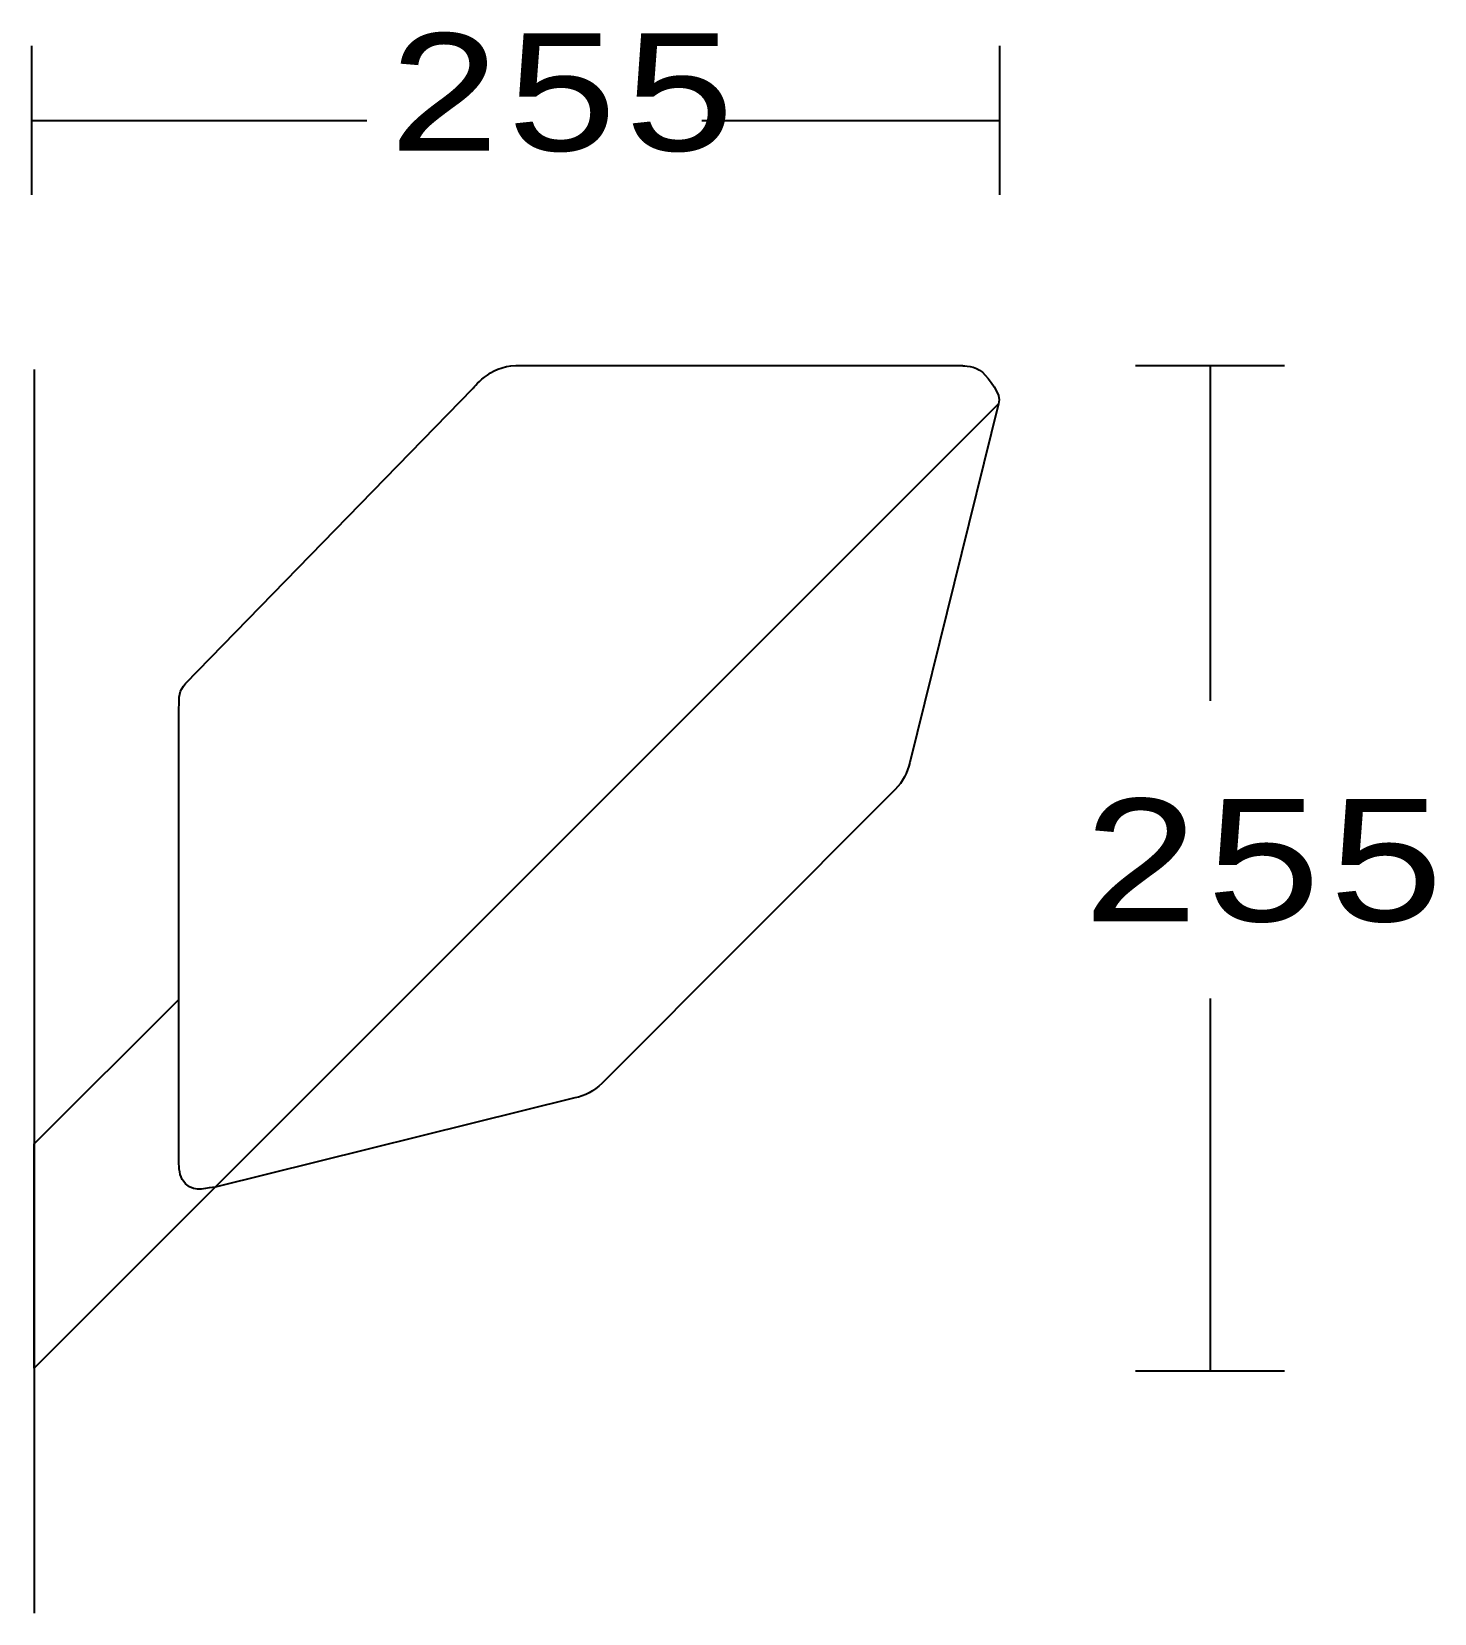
# Model space of a CAD drawing. Extents: x 43 to 142, y 56 to 168.
import ezdxf

# ---------------------------------------------------------------- set-up
doc = ezdxf.new("R2010")
doc.units = 0
doc.layers.add('LIVELLO_1', color=160, linetype='Continuous')
doc.styles.add('STD', font='txt')

# ---------------------------------------------------------------- blocks, each defined once
blk = doc.blocks.new('AI9-BLK1')
at = {"layer": 'LIVELLO_1', "color": 7}
for p, q in [((-34.45, 44.36), (-34.45, 54.92)), ((34.17, 44.36), (34.17, 54.92)), ((-34.45, 49.64), (-10.7, 49.64)), ((13.05, 49.64), (34.17, 49.64)), ((-34.28, 31.99), (-34.28, -56.19)), ((43.79, 32.25), (54.35, 32.25)), ((49.07, 32.25), (49.07, 8.5)), ((34.08, 29.54), (-21.45, -25.98)), ((49.07, -12.62), (49.07, -39.01)), ((43.79, -39.01), (54.35, -39.01)), ((-34.28, -44.09), (-34.28, -56.19))]:
    blk.add_line(p, q, dxfattribs=at)
blk.add_lwpolyline([(-21.1, -25.63), (-34.28, -38.81), (-34.28, -22.92), (-24.01, -12.68)], dxfattribs=at)
blk.add_open_spline([(27.78, 4.12), (27.78, 4.12), (34.08, 29.54), (34.08, 29.54), (34.31, 30.25), (33.39, 31.32), (32.93, 31.78), (32.46, 32.25), (31.53, 32.25), (31.53, 32.25), (31.53, 32.25), (-0.14, 32.25), (-0.14, 32.25), (-2.01, 32.25), (-3.18, 30.62), (-3.18, 30.62), (-3.18, 30.62), (-23.54, 9.71), (-23.54, 9.71), (-24.02, 9.24), (-24.01, 8.78), (-24.01, 7.96), (-24.01, 7.96), (-24.01, -24.34), (-24.01, -24.34), (-24.01, -24.81), (-23.92, -25.37), (-23.54, -25.74), (-22.84, -26.44), (-21.91, -25.98), (-21.45, -25.98), (-21.45, -25.98), (4.05, -19.66), (4.05, -19.66), (4.75, -19.52), (5.42, -19.17), (5.96, -18.63), (5.96, -18.63), (26.74, 2.2), (26.74, 2.2), (27.29, 2.75), (27.63, 3.41), (27.78, 4.12)], degree=3, knots=[0, 0, 0, 0, 1, 1, 1, 2, 2, 2, 3, 3, 3, 4, 4, 4, 5, 5, 5, 6, 6, 6, 7, 7, 7, 8, 8, 8, 9, 9, 9, 10, 10, 10, 11, 11, 11, 12, 12, 12, 13, 13, 13, 14, 14, 14, 14], dxfattribs=at)
at = {"layer": 'LIVELLO_1', "color": 7, "attachment_point": 1, "style": 'STD'}
for s, insert, char_height in [('\\fCourier|b0|i0;\\H8.3131;\\C7;255', (-9.38, 55.8), 8.3131), ('\\fCourier|b0|i0;\\H8.6759;\\C7;255', (39.8, 1.54), 8.6759)]:
    blk.add_mtext(s, dxfattribs=dict(at, insert=insert, char_height=char_height))

msp = doc.modelspace()

# ---------------------------------------------------------------- block references
at = {"layer": 'LIVELLO_1', "color": 7}
msp.add_blockref('AI9-BLK1', (77.338001, 112.353004), dxfattribs=at)

doc.saveas('drawing.dxf')
